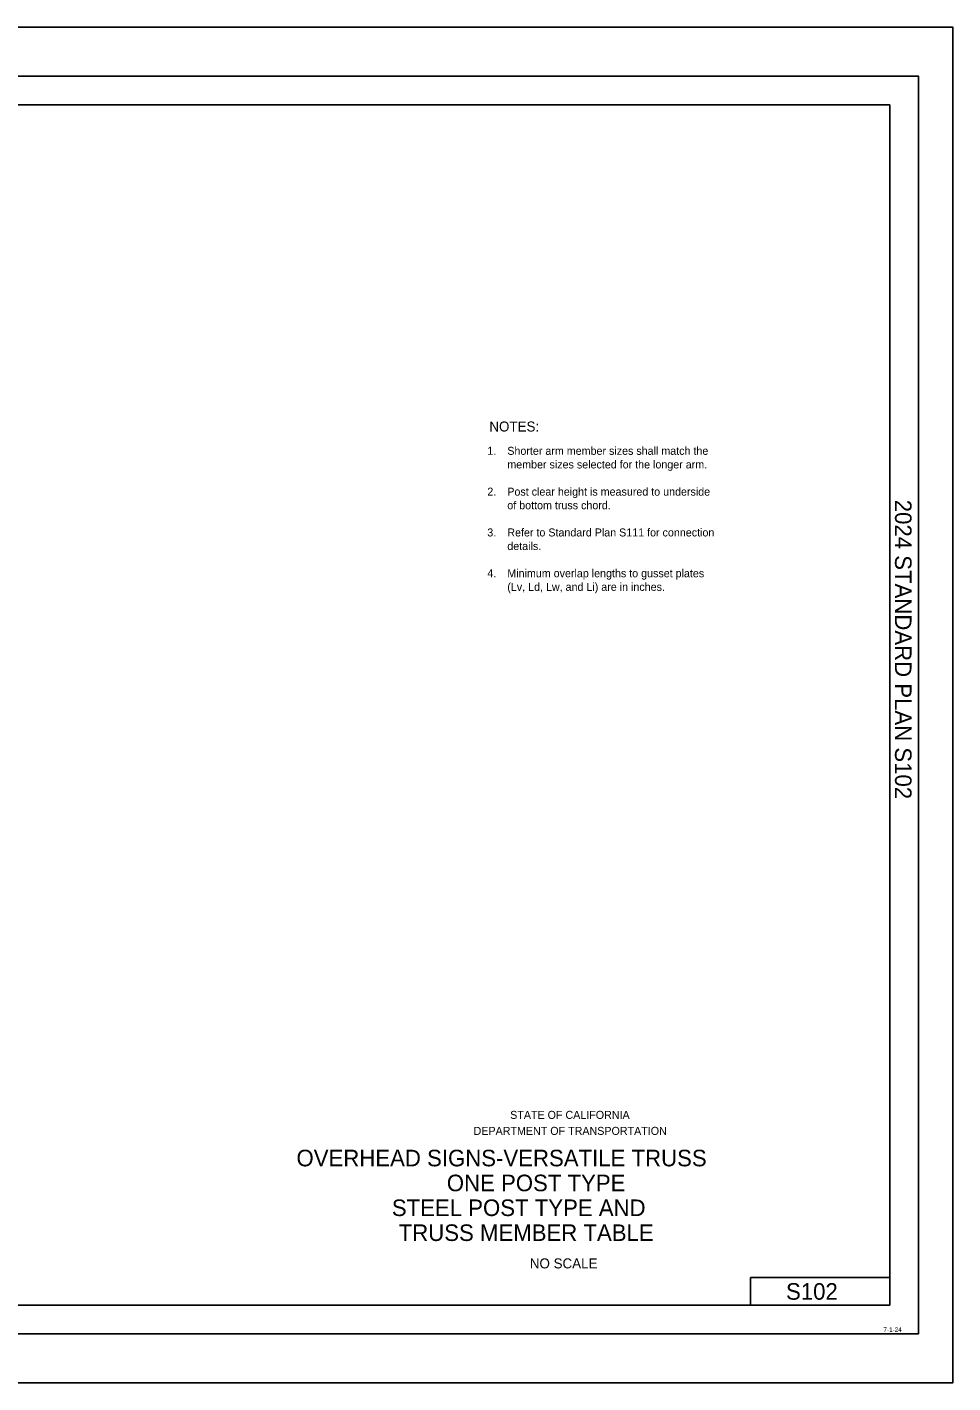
# Model space of a CAD drawing. Extents: x -893 to 867, y -474 to 712.
# Drawn here: x 57 to 867, y -474 to 712 of the extents above; entities that cross this region are included whole.
import ezdxf

# ---------------------------------------------------------------- set-up
doc = ezdxf.new("R2010")
doc.units = 0
for name, color, linetype in [('border_INSIDE-BORDER-anno', 7, 'Continuous'), ('border_PLOTTING-ELEMENTS', 7, 'Continuous'), ('border_rw_22x34_Cut_Lines', 7, 'Continuous'), ('border_SHEET', 7, 'Continuous'), ('border_WITHIN-BORDER-anno', 7, 'Continuous'), ('str_Text-A', 7, 'Continuous')]:
    doc.layers.add(name, color=color, linetype=linetype)

msp = doc.modelspace()

# ---------------------------------------------------------------- linework, layer by layer
at = {"layer": 'border_PLOTTING-ELEMENTS'}
for points in [[(-893.5, -474), (866.5, -474), (866.5, 712), (-893.5, 712)], [(-863.5, 669), (836.5, 669), (836.5, -431), (-863.5, -431)]]:
    msp.add_lwpolyline(points, close=True, dxfattribs=at)
at = {"layer": 'border_rw_22x34_Cut_Lines'}
msp.add_lwpolyline([(-863.5, 669), (836.5, 669), (836.5, -431), (-863.5, -431)], close=True, dxfattribs=at)
at = {"layer": 'border_SHEET'}
for p, q in [((-813.5, 644), (811.5, 644)), ((811.5, 644), (811.5, -406)), ((689.5, -406), (689.5, -382)), ((689.5, -382), (811.5, -382)), ((811.5, -406), (-813.5, -406))]:
    msp.add_line(p, q, dxfattribs=at)

# ---------------------------------------------------------------- texts
at = {"layer": 'border_INSIDE-BORDER-anno'}
for s, height, p in [('STATE OF CALIFORNIA', 7, (479.3, -243.1)), ('DEPARTMENT OF TRANSPORTATION', 7, (447.3, -257.1)), ('OVERHEAD SIGNS-VERSATILE TRUSS', 14.5, (292.4, -284.6)), ('ONE POST TYPE', 14.5, (423.9, -306.4)), ('STEEL POST TYPE AND', 14.5, (375.8, -328.1)), ('TRUSS MEMBER TABLE', 14.5, (381.8, -349.9)), ('NO SCALE', 8.75, (496.5, -373.9))]:
    msp.add_text(s, height=height, dxfattribs=at).set_placement(p)
at = {"layer": 'border_WITHIN-BORDER-anno'}
msp.add_text('2024 STANDARD PLAN S102', height=14.5, rotation=270, dxfattribs=at).set_placement((815.9, 298.5))
for s, height, p in [('S102', 14.5, (720.6, -401.3)), ('7-1-24', 4, (805.8, -429.5))]:
    msp.add_text(s, height=height, dxfattribs=at).set_placement(p)
at = {"layer": 'str_Text-A'}
for s, height, p in [('NOTES:', 8.75, (461.1, 358.2)), ('1.', 7, (459.3, 337.8)), ('Shorter arm member sizes shall match the', 7, (476.8, 337.8)), ('member sizes selected for the longer arm.', 7, (476.8, 325.9)), ('2.', 7, (459.3, 302.1)), ('Post clear height is measured to underside', 7, (476.8, 302.1)), ('of bottom truss chord.', 7, (476.8, 290.2)), ('3.', 7, (459.3, 266.4)), ('Refer to Standard Plan S111 for connection', 7, (476.8, 266.4)), ('details.', 7, (476.8, 254.5)), ('4.', 7, (459.3, 230.7)), ('Minimum overlap lengths to gusset plates', 7, (476.8, 230.7)), ('(Lv, Ld, Lw, and Li) are in inches.', 7, (476.8, 218.8))]:
    msp.add_text(s, height=height, dxfattribs=at).set_placement(p)

doc.saveas('drawing.dxf')
